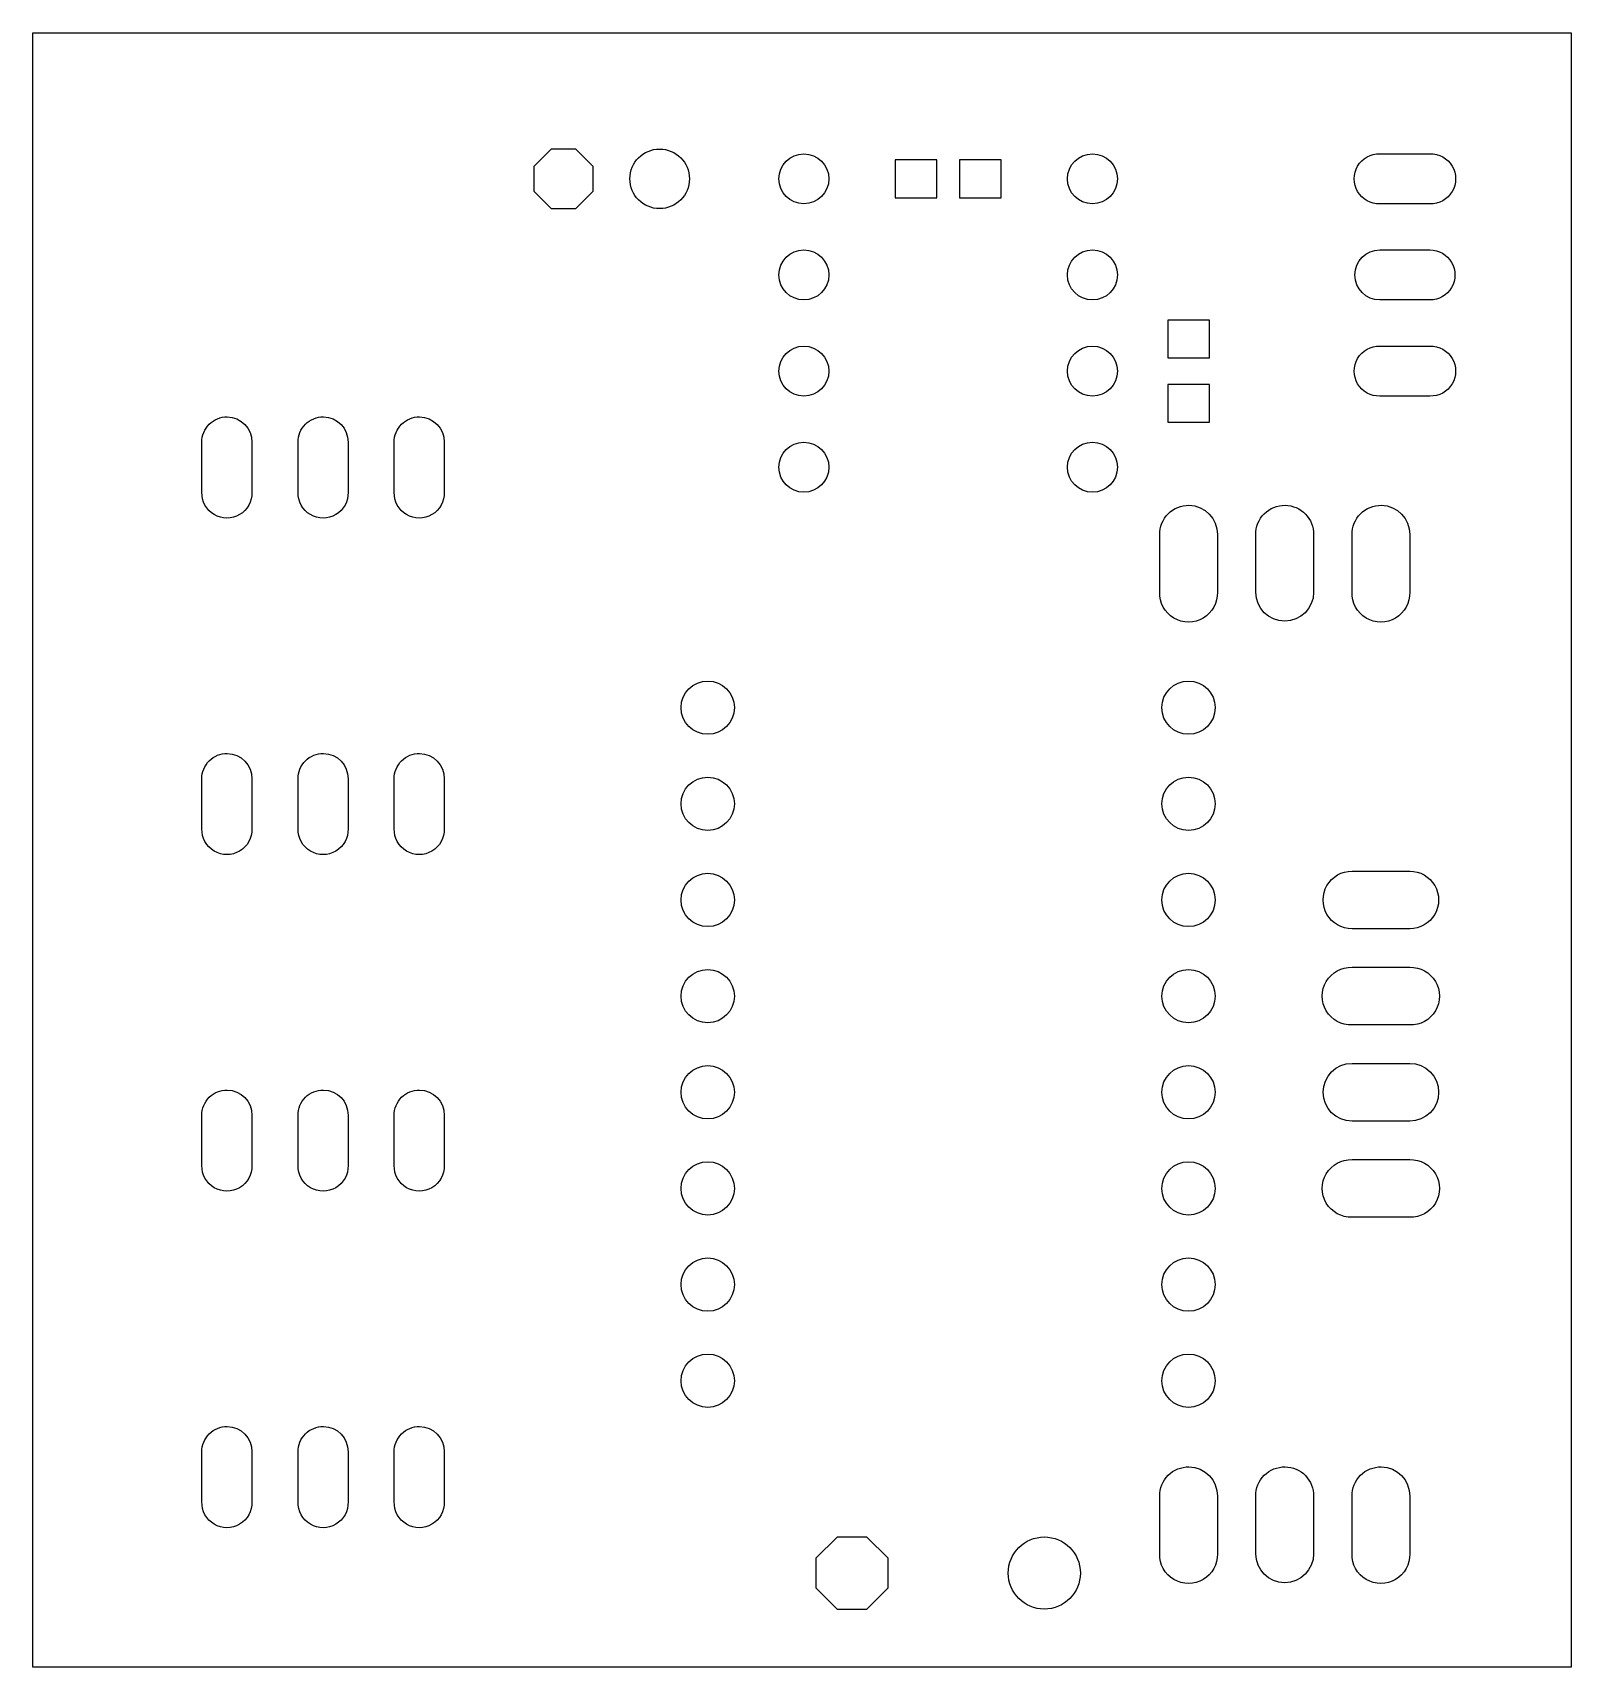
# Model space of a CAD drawing. Header units: millimetres. Extents: x -20.3 to 20.3, y -21.6 to 21.6.
import ezdxf

# ---------------------------------------------------------------- set-up
doc = ezdxf.new("R2010")
doc.units = ezdxf.units.MM
doc.layers.get('0').update_dxf_attribs({"linetype": 'CONTINUOUS'})

msp = doc.modelspace()

# ---------------------------------------------------------------- linework, layer by layer
for points in [[(20.32, 21.59), (20.32, -21.59), (-20.32, -21.59), (-20.32, 21.59)], [(-7.087, 18.056), (-7.087, 17.404), (-6.626, 16.943), (-5.974, 16.943), (-5.513, 17.404), (-5.513, 18.056), (-5.974, 18.517), (-6.626, 18.517)], [(2.46, 18.23), (2.46, 17.23), (3.56, 17.23), (3.56, 18.23)], [(4.16, 18.23), (4.16, 17.23), (5.26, 17.23), (5.26, 18.23)], [(9.66, 14), (9.66, 13), (10.76, 13), (10.76, 14)], [(9.66, 12.3), (9.66, 11.3), (10.76, 11.3), (10.76, 12.3)], [(0.368, -18.705), (0.368, -19.495), (0.925, -20.053), (1.715, -20.053), (2.272, -19.495), (2.272, -18.705), (1.715, -18.148), (0.925, -18.148)]]:
    msp.add_lwpolyline(points, close=True)
for points in [[(16.585, 18.39, -1.031107), (16.585, 17.07), (15.265, 17.07, -1.031107), (15.265, 18.39)], [(16.585, 15.851, -1.000425), (16.585, 14.529), (15.265, 14.529, -1), (15.265, 15.851)], [(16.585, 13.31, -1.031107), (16.585, 11.99), (15.265, 11.99, -1.031107), (15.265, 13.31)], [(-15.181, 11.441, -0.414003), (-14.53, 10.771), (-14.53, 9.449, -1.031107), (-15.851, 9.449), (-15.851, 10.771, -0.422687)], [(-12.64, 11.441, -0.414003), (-11.989, 10.771), (-11.989, 9.449, -1.031107), (-13.31, 9.449), (-13.31, 10.771, -0.422687)], [(-10.101, 11.441, -0.414003), (-9.45, 10.771), (-9.45, 9.449, -1.031107), (-10.771, 9.449), (-10.771, 10.771, -0.422687)], [(10.222, 9.105, -0.414009), (10.972, 8.332), (10.972, 6.808, -1.031108), (9.448, 6.808), (9.448, 8.332, -0.42304)], [(12.761, 9.105, -0.414748), (13.513, 8.332), (13.513, 6.808, -1), (11.987, 6.808), (11.987, 8.332, -0.423041)], [(15.302, 9.105, -0.414008), (16.052, 8.332), (16.052, 6.808, -1.031108), (14.528, 6.808), (14.528, 8.332, -0.423041)], [(-15.181, 2.55, -0.414003), (-14.53, 1.88), (-14.53, 0.56, -1.031107), (-15.851, 0.56), (-15.851, 1.88, -0.422686)], [(-12.64, 2.55, -0.414003), (-11.989, 1.88), (-11.989, 0.56, -1.031107), (-13.31, 0.56), (-13.31, 1.88, -0.422686)], [(-10.101, 2.55, -0.414003), (-9.45, 1.88), (-9.45, 0.56, -1.031107), (-10.771, 0.56), (-10.771, 1.88, -0.422686)], [(16.052, -0.557, -1.000685), (16.052, -2.083), (14.528, -2.083, -1.000685), (14.528, -0.557)], [(16.052, -3.098, -1.031108), (16.052, -4.622), (14.528, -4.622, -1.031108), (14.528, -3.098)], [(14.528, -7.163, -1), (14.528, -5.637), (16.052, -5.637, -1), (16.052, -7.163)], [(-15.181, -6.34, -0.414003), (-14.53, -7.01), (-14.53, -8.331, -1.031107), (-15.851, -8.331), (-15.851, -7.01, -0.422687)], [(-12.64, -6.34, -0.414003), (-11.989, -7.01), (-11.989, -8.331, -1.031107), (-13.31, -8.331), (-13.31, -7.01, -0.422687)], [(-10.101, -6.34, -0.414003), (-9.45, -7.01), (-9.45, -8.331, -1.031107), (-10.771, -8.331), (-10.771, -7.01, -0.422687)], [(16.052, -8.178, -1.031108), (16.052, -9.702), (14.528, -9.702, -1.031108), (14.528, -8.178)], [(-15.181, -15.229, -0.414003), (-14.53, -15.899), (-14.53, -17.221, -1.031107), (-15.851, -17.221), (-15.851, -15.899, -0.422687)], [(-12.64, -15.229, -0.414003), (-11.989, -15.899), (-11.989, -17.221, -1.031107), (-13.31, -17.221), (-13.31, -15.899, -0.422687)], [(-10.101, -15.229, -0.414003), (-9.45, -15.899), (-9.45, -17.221, -1.031107), (-10.771, -17.221), (-10.771, -15.899, -0.422687)], [(10.222, -16.295, -0.414009), (10.972, -17.069), (10.972, -18.592, -1.031108), (9.448, -18.592), (9.448, -17.069, -0.42304)], [(12.761, -16.295, -0.414748), (13.513, -17.069), (13.513, -18.592, -1), (11.987, -18.592), (11.987, -17.069, -0.423041)], [(15.302, -16.295, -0.414008), (16.052, -17.069), (16.052, -18.592, -1.031108), (14.528, -18.592), (14.528, -17.069, -0.423041)]]:
    msp.add_lwpolyline(points, format="xyb", close=True)
for centre, radius in [((-3.76, 17.73), 0.787), ((0.05, 17.73), 0.66), ((7.67, 17.73), 0.66), ((0.05, 15.19), 0.66), ((7.67, 15.19), 0.66), ((0.05, 12.65), 0.66), ((7.67, 12.65), 0.66), ((0.05, 10.11), 0.66), ((7.67, 10.11), 0.66), ((-2.49, 3.76), 0.704), ((10.21, 3.76), 0.704), ((-2.49, 1.22), 0.704), ((10.21, 1.22), 0.704), ((-2.49, -1.32), 0.704), ((10.21, -1.32), 0.704), ((-2.49, -3.86), 0.704), ((10.21, -3.86), 0.704), ((-2.49, -6.4), 0.704), ((10.21, -6.4), 0.704), ((-2.49, -8.94), 0.704), ((10.21, -8.94), 0.704), ((-2.49, -11.48), 0.704), ((10.21, -11.48), 0.704), ((-2.49, -14.02), 0.704), ((10.21, -14.02), 0.704), ((6.4, -19.1), 0.953)]:
    msp.add_circle(centre, radius)

doc.saveas('drawing.dxf')
